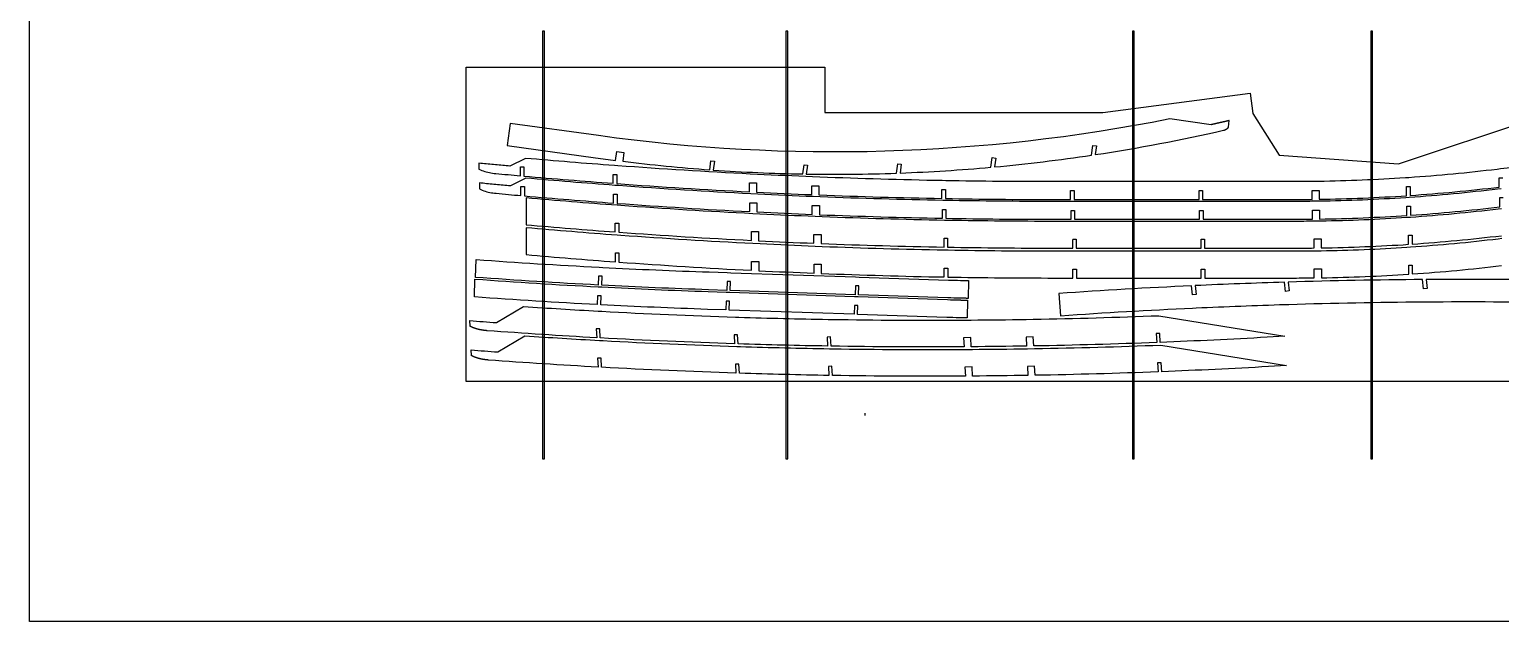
# Model space of a CAD drawing. Header units: inches. Extents: x -1514 to 1282, y -2074 to 286.
# Drawn here: x -1244 to -1079, y -1681.8 to -1615.4 of the extents above; entities that cross this region are included whole.
import ezdxf

# ---------------------------------------------------------------- set-up
doc = ezdxf.new("R2010")
doc.units = ezdxf.units.IN
doc.header["$LTSCALE"] = 0.1
doc.header["$MEASUREMENT"] = 0
doc.layers.add('pic', color=1, linetype='Continuous')

msp = doc.modelspace()

# ---------------------------------------------------------------- linework, layer by layer
at = {"color": 7, "linetype": 'Continuous', "lineweight": 25}
for points in [[(-1109.45021, -1625.63713), (-1109.45909, -1625.63919), (-1109.46811, -1625.6413), (-1109.47732, -1625.64344), (-1109.48667, -1625.64562), (-1109.49617, -1625.64783), (-1109.50583, -1625.65007), (-1109.51562, -1625.65235), (-1109.52555, -1625.65466), (-1109.53561, -1625.65699), (-1109.5458, -1625.65936), (-1109.55612, -1625.66176), (-1109.56656, -1625.66418), (-1109.57713, -1625.66663), (-1109.58782, -1625.66912), (-1109.59864, -1625.67163), (-1109.60957, -1625.67416), (-1109.62063, -1625.67673), (-1109.63181, -1625.67932), (-1109.6431, -1625.68193), (-1109.65451, -1625.68458), (-1109.66604, -1625.68725), (-1109.67768, -1625.68994), (-1109.68944, -1625.69266), (-1109.70131, -1625.69541), (-1109.7133, -1625.69818), (-1109.7254, -1625.70098), (-1109.73761, -1625.7038), (-1109.74993, -1625.70665), (-1109.76236, -1625.70952), (-1109.7749, -1625.71242), (-1109.78755, -1625.71534), (-1109.80031, -1625.71828), (-1109.81317, -1625.72125), (-1109.82615, -1625.72425), (-1109.83923, -1625.72726), (-1109.85242, -1625.7303), (-1109.86571, -1625.73337), (-1109.87911, -1625.73645), (-1109.89262, -1625.73956), (-1109.90623, -1625.7427), (-1109.91994, -1625.74585), (-1109.93376, -1625.74903), (-1109.94769, -1625.75223), (-1109.96171, -1625.75546), (-1109.97584, -1625.75871), (-1109.99008, -1625.76198), (-1110.00441, -1625.76527), (-1110.01885, -1625.76858), (-1110.03339, -1625.77192), (-1110.04803, -1625.77528), (-1110.06278, -1625.77866), (-1110.07762, -1625.78206), (-1110.09257, -1625.78549), (-1110.10761, -1625.78894), (-1110.12276, -1625.79241), (-1110.13801, -1625.7959), (-1110.15337, -1625.79941), (-1110.16882, -1625.80294), (-1110.18437, -1625.8065), (-1110.20002, -1625.81008), (-1110.21578, -1625.81368), (-1110.23163, -1625.8173), (-1110.24759, -1625.82094), (-1110.26364, -1625.82461), (-1110.2798, -1625.82829), (-1110.29606, -1625.832), (-1110.31241, -1625.83572), (-1110.32887, -1625.83947), (-1110.34542, -1625.84324), (-1110.36207, -1625.84704), (-1110.37883, -1625.85085), (-1110.39568, -1625.85468), (-1110.41264, -1625.85854), (-1110.42969, -1625.86241), (-1110.44684, -1625.86631), (-1110.4641, -1625.87023), (-1110.48145, -1625.87417), (-1110.49891, -1625.87813), (-1110.51646, -1625.88212), (-1110.53412, -1625.88612), (-1110.55187, -1625.89014), (-1110.56973, -1625.89419), (-1110.58769, -1625.89826), (-1110.60575, -1625.90234), (-1110.62391, -1625.90645), (-1110.64218, -1625.91058), (-1110.66054, -1625.91474), (-1110.67901, -1625.91891), (-1110.69758, -1625.9231), (-1110.71625, -1625.92732), (-1110.73502, -1625.93155), (-1110.75389, -1625.93581), (-1110.77287, -1625.94008), (-1110.79194, -1625.94438), (-1110.81111, -1625.9487), (-1110.83039, -1625.95304), (-1110.84976, -1625.95739), (-1110.86923, -1625.96177), (-1110.8888, -1625.96617), (-1110.90846, -1625.97059), (-1110.92822, -1625.97503), (-1110.94807, -1625.97948), (-1110.96802, -1625.98395), (-1110.98805, -1625.98845), (-1111.00817, -1625.99296), (-1111.02838, -1625.99748), (-1111.04868, -1626.00202), (-1111.06906, -1626.00658), (-1111.08952, -1626.01116), (-1111.11006, -1626.01575), (-1111.13069, -1626.02036), (-1111.15139, -1626.02498), (-1111.17217, -1626.02962), (-1111.19302, -1626.03427), (-1111.21395, -1626.03893), (-1111.23495, -1626.04361), (-1111.25602, -1626.0483), (-1111.27716, -1626.053), (-1111.29837, -1626.05772), (-1111.31964, -1626.06245), (-1111.34098, -1626.06719), (-1111.36239, -1626.07194), (-1111.38385, -1626.0767), (-1111.40538, -1626.08148), (-1111.43136, -1626.08724), (-1116.05238, -1625.44481, -0.083871569), (-1180.13554, -1627.31742), (-1190.04617, -1625.93961), (-1190.39041, -1628.4158), (-1180.47979, -1629.79361, 0.002917111), (-1178.22502, -1630.09367), (-1178.08581, -1629.09233), (-1177.29343, -1629.20249), (-1177.43113, -1630.19296, 0.012570778), (-1167.6767, -1631.14434), (-1167.5353, -1630.12725), (-1167.13911, -1630.18233), (-1167.27681, -1631.1728, 0.012883211), (-1157.24242, -1631.61725), (-1157.09805, -1630.57873), (-1156.70186, -1630.63381), (-1156.83956, -1631.62429, 0.012967589), (-1146.73002, -1631.52822), (-1146.58261, -1630.46785), (-1146.18642, -1630.52293), (-1146.32412, -1631.51341, 0.01309234), (-1136.13761, -1630.86362), (-1135.98707, -1629.78077), (-1135.59088, -1629.83585), (-1135.72857, -1630.82632, 0.014062872), (-1124.84399, -1629.51258), (-1124.69, -1628.40498), (-1124.29382, -1628.46006), (-1124.43151, -1629.45053, 0.018796359), (-1110.038, -1626.71268), (-1110.03316, -1626.71156), (-1110.02831, -1626.71041), (-1110.02348, -1626.70923), (-1110.01865, -1626.70803), (-1110.01382, -1626.7068), (-1110.009, -1626.70555), (-1110.00418, -1626.70427), (-1109.99936, -1626.70297), (-1109.99456, -1626.70164), (-1109.98975, -1626.70029), (-1109.98496, -1626.69891), (-1109.98017, -1626.69751), (-1109.97538, -1626.69608), (-1109.97061, -1626.69463), (-1109.96583, -1626.69316), (-1109.96107, -1626.69166), (-1109.95631, -1626.69013), (-1109.95156, -1626.68858), (-1109.94681, -1626.68701), (-1109.94208, -1626.68541), (-1109.93735, -1626.68379), (-1109.93263, -1626.68214), (-1109.92791, -1626.68047), (-1109.9232, -1626.67878), (-1109.91851, -1626.67706), (-1109.91382, -1626.67532), (-1109.90914, -1626.67355), (-1109.90446, -1626.67176), (-1109.8998, -1626.66995), (-1109.89515, -1626.66811), (-1109.8905, -1626.66625), (-1109.88587, -1626.66437), (-1109.88124, -1626.66246), (-1109.87662, -1626.66053), (-1109.87202, -1626.65858), (-1109.86742, -1626.6566), (-1109.86284, -1626.6546), (-1109.85826, -1626.65258), (-1109.8537, -1626.65053), (-1109.84914, -1626.64846), (-1109.8446, -1626.64637), (-1109.84007, -1626.64426), (-1109.83555, -1626.64212), (-1109.83104, -1626.63997), (-1109.82654, -1626.63778), (-1109.82206, -1626.63558), (-1109.81759, -1626.63336), (-1109.81313, -1626.63111), (-1109.80868, -1626.62884), (-1109.80425, -1626.62655), (-1109.79982, -1626.62423), (-1109.79541, -1626.62189), (-1109.79102, -1626.61954), (-1109.78664, -1626.61716), (-1109.78227, -1626.61476), (-1109.77791, -1626.61233), (-1109.77357, -1626.60989), (-1109.76924, -1626.60742), (-1109.76493, -1626.60493), (-1109.76063, -1626.60242), (-1109.75635, -1626.59989), (-1109.75208, -1626.59734), (-1109.74783, -1626.59477), (-1109.7436, -1626.59218), (-1109.73937, -1626.58957), (-1109.73516, -1626.58693), (-1109.73096, -1626.58427), (-1109.72677, -1626.58158), (-1109.72259, -1626.57888), (-1109.71843, -1626.57615), (-1109.71428, -1626.5734), (-1109.71014, -1626.57062), (-1109.70602, -1626.56783), (-1109.7019, -1626.56501), (-1109.6978, -1626.56217), (-1109.69372, -1626.55931), (-1109.68965, -1626.55643), (-1109.68559, -1626.55353), (-1109.68155, -1626.55061), (-1109.67752, -1626.54766), (-1109.6735, -1626.5447), (-1109.6695, -1626.54171), (-1109.66551, -1626.5387), (-1109.66154, -1626.53567), (-1109.65758, -1626.53263), (-1109.65364, -1626.52956), (-1109.64971, -1626.52647), (-1109.6458, -1626.52336), (-1109.6419, -1626.52023), (-1109.63802, -1626.51708), (-1109.63416, -1626.51392), (-1109.63031, -1626.51073), (-1109.62647, -1626.50752), (-1109.62266, -1626.50429), (-1109.61885, -1626.50105), (-1109.61507, -1626.49778), (-1109.6113, -1626.4945), (-1109.60755, -1626.4912), (-1109.60381, -1626.48788), (-1109.60009, -1626.48454), (-1109.59639, -1626.48118), (-1109.59271, -1626.4778), (-1109.58904, -1626.47441), (-1109.58539, -1626.47099), (-1109.58176, -1626.46756), (-1109.57815, -1626.46411), (-1109.57455, -1626.46065), (-1109.57098, -1626.45716), (-1109.56742, -1626.45366), (-1109.56388, -1626.45014), (-1109.56035, -1626.44661), (-1109.55685, -1626.44305), (-1109.55337, -1626.43948), (-1109.5499, -1626.4359), (-1109.54645, -1626.4323), (-1109.54303, -1626.42868), (-1109.53962, -1626.42504), (-1109.53623, -1626.42139), (-1109.53286, -1626.41772), (-1109.52951, -1626.41403), (-1109.52618, -1626.41033), (-1109.52288, -1626.40661), (-1109.51959, -1626.40288), (-1109.51632, -1626.39913), (-1109.51307, -1626.39537), (-1109.50985, -1626.39159), (-1109.50664, -1626.3878), (-1109.50346, -1626.38399), (-1109.39823, -1625.62711), (-1109.44441, -1625.63499)], [(-1067.39197, -1629.27989, -0.0151774), (-1078.96755, -1631.05375), (-1079.36344, -1631.10176, -0.012883211), (-1089.26085, -1632.03361), (-1089.65674, -1632.06021), (-1089.65674, -1632.06021, -0.012570778), (-1099.34879, -1632.45696), (-1100.14059, -1632.46783, -0.002917111), (-1102.39186, -1632.48096), (-1112.3978, -1632.48096), (-1112.7978, -1632.48096), (-1126.7978, -1632.48096), (-1127.1978, -1632.48096), (-1129.24225, -1632.48096, -0.004468698), (-1141.18899, -1632.37419), (-1141.58779, -1632.36694, -0.005145681), (-1155.33916, -1631.9713), (-1156.13678, -1631.93966, -0.0023172), (-1162.32574, -1631.66169), (-1163.12335, -1631.62169, -0.005560235), (-1177.96026, -1630.70312), (-1178.35906, -1630.67385, -0.003741465), (-1188.32923, -1629.86416), (-1190.07199, -1630.73554), (-1190.27731, -1630.71681), (-1190.48258, -1630.69801), (-1190.68781, -1630.67915), (-1190.893, -1630.66023), (-1191.09814, -1630.64126), (-1191.30324, -1630.62222), (-1191.5083, -1630.60312), (-1191.71332, -1630.58397), (-1191.91829, -1630.56475), (-1192.12323, -1630.54548), (-1192.32812, -1630.52614), (-1192.53298, -1630.50675), (-1192.7378, -1630.48729), (-1192.94258, -1630.46778), (-1193.14733, -1630.4482), (-1193.35204, -1630.42857), (-1193.55671, -1630.40887), (-1193.55671, -1631.06572), (-1193.39532, -1631.14705), (-1193.23156, -1631.21954), (-1193.06559, -1631.28375), (-1192.89756, -1631.34024), (-1192.72763, -1631.38958), (-1192.55594, -1631.43235), (-1192.38265, -1631.4691), (-1192.20791, -1631.50041), (-1192.03186, -1631.52685), (-1191.85467, -1631.54898), (-1191.67647, -1631.56737, 0.001037447), (-1188.90603, -1631.82071), (-1188.90603, -1630.82071), (-1188.50603, -1630.82071), (-1188.50603, -1631.85633, 0.003741465), (-1178.50603, -1632.66845), (-1178.50603, -1631.66845), (-1178.10603, -1631.66845), (-1178.10603, -1632.6978, 0.005560235), (-1163.22473, -1633.61912), (-1163.22473, -1632.61912), (-1162.42473, -1632.61912), (-1162.42473, -1633.65924, 0.0023172), (-1156.21725, -1633.93804), (-1156.21725, -1632.93804), (-1155.41725, -1632.93804), (-1155.41725, -1633.96978, 0.005145681), (-1141.62473, -1634.3666), (-1141.62473, -1633.3666), (-1141.22473, -1633.3666), (-1141.22473, -1634.37387, 0.004468698), (-1129.24225, -1634.48096), (-1127.1978, -1634.48096), (-1127.1978, -1633.48096), (-1126.7978, -1633.48096), (-1126.7978, -1634.48096), (-1112.7978, -1634.48096), (-1112.7978, -1633.48096), (-1112.3978, -1633.48096), (-1112.3978, -1634.48096), (-1102.39186, -1634.48096, 0.002917111), (-1100.11725, -1634.46769), (-1100.11725, -1633.45671), (-1099.31725, -1633.45671), (-1099.31725, -1634.45671, 0.012570778), (-1089.52473, -1634.05585), (-1089.52473, -1633.02898), (-1089.12473, -1633.02898), (-1089.12473, -1634.02898, 0.012883211), (-1079.12473, -1633.08746), (-1079.12473, -1632.03896), (-1078.72473, -1632.03896)], [(-1078.91826, -1633.27395), (-1079.31416, -1633.32195, -0.012883211), (-1089.21156, -1634.25381), (-1089.60746, -1634.2804), (-1089.60746, -1634.2804, -0.012570778), (-1099.29951, -1634.67716), (-1100.0913, -1634.68802, -0.002917111), (-1102.34257, -1634.70115), (-1112.34851, -1634.70115), (-1112.74851, -1634.70115), (-1126.74851, -1634.70115), (-1127.14851, -1634.70115), (-1129.19296, -1634.70115, -0.004468698), (-1141.1397, -1634.59438), (-1141.53851, -1634.58713, -0.005145681), (-1155.28988, -1634.1915), (-1156.08749, -1634.15985, -0.0023172), (-1162.27645, -1633.88189), (-1163.07407, -1633.84188, -0.005560235), (-1177.91097, -1632.92331), (-1178.30978, -1632.89405, -0.003741465), (-1188.27994, -1632.08436), (-1190.0227, -1632.95574), (-1190.22802, -1632.937), (-1190.4333, -1632.9182), (-1190.63853, -1632.89934), (-1190.84371, -1632.88043), (-1191.04885, -1632.86145), (-1191.25395, -1632.84241), (-1191.45901, -1632.82332), (-1191.66403, -1632.80416), (-1191.86901, -1632.78494), (-1192.07394, -1632.76567), (-1192.27884, -1632.74633), (-1192.4837, -1632.72694), (-1192.68852, -1632.70748), (-1192.8933, -1632.68797), (-1193.09804, -1632.6684), (-1193.30275, -1632.64876), (-1193.50743, -1632.62907), (-1193.50743, -1633.28591), (-1193.34603, -1633.36725), (-1193.18227, -1633.43973), (-1193.0163, -1633.50394), (-1192.84828, -1633.56043), (-1192.67834, -1633.60978), (-1192.50665, -1633.65254), (-1192.33336, -1633.6893), (-1192.15862, -1633.72061), (-1191.98257, -1633.74705), (-1191.80538, -1633.76917), (-1191.62719, -1633.78756, 0.001037447), (-1188.85674, -1634.04091), (-1188.85674, -1633.04091), (-1188.45674, -1633.04091), (-1188.45674, -1634.07653, 0.003741465), (-1178.45674, -1634.88864), (-1178.45674, -1633.88864), (-1178.05674, -1633.88864), (-1178.05674, -1634.91799, 0.005560235), (-1163.17545, -1635.83931), (-1163.17545, -1634.83931), (-1162.37545, -1634.83931), (-1162.37545, -1635.87944, 0.0023172), (-1156.16796, -1636.15823), (-1156.16796, -1635.15823), (-1155.36796, -1635.15823), (-1155.36796, -1636.18997, 0.005145681), (-1141.57545, -1636.58679), (-1141.57545, -1635.58679), (-1141.17545, -1635.58679), (-1141.17545, -1636.59406, 0.004468698), (-1129.19296, -1636.70115), (-1127.14851, -1636.70115), (-1127.14851, -1635.70115), (-1126.74851, -1635.70115), (-1126.74851, -1636.70115), (-1112.74851, -1636.70115), (-1112.74851, -1635.70115), (-1112.34851, -1635.70115), (-1112.34851, -1636.70115), (-1102.34257, -1636.70115, 0.002917111), (-1100.06796, -1636.68788), (-1100.06796, -1635.67691), (-1099.26796, -1635.67691), (-1099.26796, -1636.67691, 0.012570778), (-1089.47545, -1636.27604), (-1089.47545, -1635.24917), (-1089.07545, -1635.24917), (-1089.07545, -1636.24917, 0.012883211), (-1079.07545, -1635.30766), (-1079.07545, -1634.25915), (-1078.67545, -1634.25915)], [(-1078.85539, -1635.51751), (-1079.24923, -1635.56527, -0.012883211), (-1089.09534, -1636.4923), (-1089.48919, -1636.51876, -0.012570778), (-1099.131, -1636.91345), (-1099.91869, -1636.92426, -0.002917111), (-1102.15829, -1636.93732), (-1112.16423, -1636.93732), (-1112.56423, -1636.93732), (-1126.56423, -1636.93732), (-1126.96423, -1636.93732), (-1129.00869, -1636.93732, -0.004468698), (-1140.93755, -1636.83071), (-1141.33576, -1636.82347, -0.005145681), (-1155.06655, -1636.42843), (-1155.86298, -1636.39683, -0.0023172), (-1162.04268, -1636.11929), (-1162.8391, -1636.07934, -0.005560235), (-1177.6538, -1635.16214), (-1178.05202, -1635.13292, -0.003841201), (-1188.27247, -1634.30085), (-1188.27247, -1637.3127, 0.003741465), (-1178.27247, -1638.12481), (-1178.27247, -1637.12481), (-1177.87247, -1637.12481), (-1177.87247, -1638.15417, 0.005560235), (-1162.99117, -1639.07548), (-1162.99117, -1638.07548), (-1162.19117, -1638.07548), (-1162.19117, -1639.11561, 0.0023172), (-1155.98369, -1639.3944), (-1155.98369, -1638.3944), (-1155.18369, -1638.3944), (-1155.18369, -1639.42614, 0.005145681), (-1141.39117, -1639.82296), (-1141.39117, -1638.82296), (-1140.99117, -1638.82296), (-1140.99117, -1639.83023, 0.004468698), (-1129.00869, -1639.93732), (-1126.96423, -1639.93732), (-1126.96423, -1638.95732)], [(-1078.83962, -1638.87301), (-1079.23346, -1638.92077, -0.012883211), (-1089.07957, -1639.84779), (-1089.47341, -1639.87425, -0.012570778), (-1099.11523, -1640.26895), (-1099.90292, -1640.27975, -0.002917111), (-1102.14252, -1640.29282), (-1112.14846, -1640.29282), (-1112.54846, -1640.29282), (-1126.54846, -1640.29282), (-1126.94846, -1640.29282), (-1128.99291, -1640.29282, -0.004468698), (-1140.92178, -1640.18621), (-1141.31999, -1640.17897, -0.005145681), (-1155.05078, -1639.78392), (-1155.8472, -1639.75233, -0.0023172), (-1162.02691, -1639.47478), (-1162.82333, -1639.43484, -0.005560235), (-1177.63803, -1638.51764), (-1178.03624, -1638.48842, -0.003841201), (-1188.2567, -1637.65635), (-1188.2567, -1640.66819, 0.003741465), (-1178.2567, -1641.48031), (-1178.2567, -1640.48031), (-1177.8567, -1640.48031), (-1177.8567, -1641.50966, 0.005560235), (-1162.9754, -1642.43098), (-1162.9754, -1641.43098), (-1162.1754, -1641.43098), (-1162.1754, -1642.4711, 0.0023172), (-1155.96791, -1642.7499), (-1155.96791, -1641.7499), (-1155.16791, -1641.7499), (-1155.16791, -1642.78164, 0.005145681), (-1141.3754, -1643.17846), (-1141.3754, -1642.17846), (-1140.9754, -1642.17846), (-1140.9754, -1643.18573, 0.004468698), (-1128.99291, -1643.29282), (-1126.94846, -1643.29282), (-1126.94846, -1642.31282)], [(-1126.96423, -1638.93732), (-1126.56423, -1638.93732), (-1126.56423, -1639.93732), (-1112.56423, -1639.93732), (-1112.56423, -1638.93732), (-1112.16423, -1638.93732), (-1112.16423, -1639.93732), (-1102.15829, -1639.93732, 0.002917111), (-1099.88369, -1639.92405), (-1099.88369, -1638.91308), (-1099.08369, -1638.91308), (-1099.08369, -1639.91308, 0.012570778), (-1089.29117, -1639.51221), (-1089.29117, -1638.48534), (-1088.89117, -1638.48534), (-1088.89117, -1639.48534, 0.012883211), (-1078.89117, -1638.54383)], [(-1072.21395, -1643.52289, 0.005636798), (-1087.32891, -1643.46181), (-1087.20976, -1644.45468), (-1087.60716, -1644.50026), (-1087.73142, -1643.46484, 0.00562217), (-1102.80453, -1643.75242), (-1102.68538, -1644.7453), (-1103.08278, -1644.79088), (-1103.20593, -1643.76472, 0.003741465), (-1113.23145, -1644.14992), (-1113.1123, -1645.1428), (-1113.50945, -1645.19046), (-1113.6321, -1644.16844, 0.005560624), (-1128.5182, -1645.02691), (-1128.3208, -1647.51923, -0.005550973), (-1113.51593, -1646.66574), (-1113.11678, -1646.64729, -0.003741465), (-1103.12864, -1646.26352), (-1102.72874, -1646.25127, -0.00562217), (-1087.71184, -1645.96476), (-1087.31083, -1645.96174, -0.005636798), (-1072.25224, -1646.02259)], [(-1126.94846, -1642.29282), (-1126.54846, -1642.29282), (-1126.54846, -1643.29282), (-1112.54846, -1643.29282), (-1112.54846, -1642.29282), (-1112.14846, -1642.29282), (-1112.14846, -1643.29282), (-1102.14252, -1643.29282, 0.002917111), (-1099.86791, -1643.27955), (-1099.86791, -1642.26857), (-1099.06791, -1642.26857), (-1099.06791, -1643.26857, 0.012570778), (-1089.2754, -1642.86771), (-1089.2754, -1641.84084), (-1088.8754, -1641.84084), (-1088.8754, -1642.84084, 0.012883211), (-1078.8754, -1641.89932)], [(-1102.97417, -1653.1191), (-1105.01532, -1653.23531, -0.004468698), (-1116.98452, -1653.80946), (-1117.04177, -1652.80382), (-1117.44112, -1652.82655), (-1117.38428, -1653.82494, -0.005145681), (-1131.17706, -1654.21272), (-1131.2357, -1653.18265), (-1132.03441, -1653.22812), (-1131.97757, -1654.2265, -0.0023172), (-1138.19086, -1654.30098), (-1138.24998, -1653.26254), (-1139.04869, -1653.30801), (-1138.99185, -1654.3064, -0.005560235), (-1153.90146, -1654.23241), (-1153.95996, -1653.20472), (-1154.35932, -1653.22746), (-1154.30248, -1654.22584, -0.003741465), (-1164.33247, -1653.98343), (-1164.39134, -1652.94948), (-1164.79069, -1652.97222), (-1164.73385, -1653.9706, -0.00562217), (-1179.79545, -1653.31516), (-1179.85485, -1652.2719), (-1180.2542, -1652.29463), (-1180.19736, -1653.29302, -0.004588999), (-1192.4773, -1652.49971), (-1192.49281, -1652.49855), (-1192.50832, -1652.49735), (-1192.52383, -1652.49612), (-1192.53935, -1652.49486), (-1192.55486, -1652.49356), (-1192.57037, -1652.49222), (-1192.58589, -1652.49085), (-1192.60141, -1652.48945), (-1192.61692, -1652.48801), (-1192.63244, -1652.48654), (-1192.64796, -1652.48503), (-1192.66347, -1652.48348), (-1192.67899, -1652.4819), (-1192.69451, -1652.48028), (-1192.71002, -1652.47862), (-1192.72553, -1652.47693), (-1192.74104, -1652.4752), (-1192.75655, -1652.47343), (-1192.77206, -1652.47163), (-1192.78756, -1652.46979), (-1192.80307, -1652.46791), (-1192.81857, -1652.46599), (-1192.83406, -1652.46403), (-1192.84955, -1652.46204), (-1192.86504, -1652.46), (-1192.88053, -1652.45793), (-1192.89601, -1652.45582), (-1192.91149, -1652.45367), (-1192.92696, -1652.45148), (-1192.94243, -1652.44925), (-1192.95789, -1652.44698), (-1192.97335, -1652.44467), (-1192.9888, -1652.44232), (-1193.00425, -1652.43993), (-1193.01969, -1652.4375), (-1193.03513, -1652.43503), (-1193.05055, -1652.43252), (-1193.06598, -1652.42996), (-1193.08139, -1652.42737), (-1193.0968, -1652.42473), (-1193.1122, -1652.42205), (-1193.12759, -1652.41933), (-1193.14298, -1652.41657), (-1193.15835, -1652.41376), (-1193.17372, -1652.41091), (-1193.18908, -1652.40802), (-1193.20443, -1652.40509), (-1193.21977, -1652.40211), (-1193.23511, -1652.39909), (-1193.25043, -1652.39602), (-1193.26574, -1652.39291), (-1193.28104, -1652.38976), (-1193.29634, -1652.38656), (-1193.31162, -1652.38332), (-1193.32689, -1652.38004), (-1193.34215, -1652.3767), (-1193.3574, -1652.37333), (-1193.37264, -1652.36991), (-1193.38787, -1652.36644), (-1193.40308, -1652.36292), (-1193.41828, -1652.35937), (-1193.43347, -1652.35576), (-1193.44865, -1652.35211), (-1193.46381, -1652.34841), (-1193.47896, -1652.34466), (-1193.4941, -1652.34087), (-1193.50922, -1652.33703), (-1193.52433, -1652.33315), (-1193.53943, -1652.32921), (-1193.55451, -1652.32523), (-1193.56958, -1652.3212), (-1193.58463, -1652.31712), (-1193.59966, -1652.313), (-1193.61469, -1652.30882), (-1193.62969, -1652.3046), (-1193.64468, -1652.30033), (-1193.65966, -1652.296), (-1193.67461, -1652.29163), (-1193.68955, -1652.28721), (-1193.70448, -1652.28274), (-1193.71939, -1652.27822), (-1193.73428, -1652.27365), (-1193.74915, -1652.26903), (-1193.764, -1652.26436), (-1193.77884, -1652.25963), (-1193.79366, -1652.25486), (-1193.80846, -1652.25004), (-1193.82324, -1652.24516), (-1193.838, -1652.24023), (-1193.85274, -1652.23525), (-1193.86747, -1652.23022), (-1193.88217, -1652.22514), (-1193.89686, -1652.22), (-1193.91152, -1652.21481), (-1193.92616, -1652.20957), (-1193.94079, -1652.20428), (-1193.95539, -1652.19893), (-1193.96268, -1652.19623), (-1193.96632, -1652.19488), (-1193.96999, -1652.19352), (-1193.98468, -1652.18801), (-1193.99936, -1652.18244), (-1194.01402, -1652.1768), (-1194.02866, -1652.17111), (-1194.04328, -1652.16535), (-1194.05787, -1652.15952), (-1194.07244, -1652.15363), (-1194.08698, -1652.14767), (-1194.10149, -1652.14164), (-1194.11598, -1652.13554), (-1194.13044, -1652.12937), (-1194.14487, -1652.12313), (-1194.15926, -1652.11682), (-1194.17363, -1652.11043), (-1194.18796, -1652.10397), (-1194.20225, -1652.09743), (-1194.21651, -1652.09082), (-1194.23073, -1652.08413), (-1194.24491, -1652.07736), (-1194.25905, -1652.07051), (-1194.27315, -1652.06358), (-1194.28721, -1652.05657), (-1194.30122, -1652.04947), (-1194.31519, -1652.0423), (-1194.32911, -1652.03503), (-1194.33605, -1652.03137), (-1194.34299, -1652.02768), (-1194.3499, -1652.02398), (-1194.35681, -1652.02025), (-1194.36371, -1652.0165), (-1194.37059, -1652.01273), (-1194.37746, -1652.00893), (-1194.38431, -1652.00512), (-1194.39116, -1652.00128), (-1194.39799, -1651.99741), (-1194.43374, -1651.36951, 0.00112038), (-1191.44206, -1651.59277), (-1188.41134, -1649.78055, 0.003145024), (-1180.03144, -1650.29761), (-1179.63133, -1650.31965, 0.00562217), (-1164.63713, -1650.97216), (-1164.23755, -1650.98493, 0.003741465), (-1154.25244, -1651.22626), (-1153.85321, -1651.2328, 0.005560235), (-1139.01032, -1651.30645), (-1138.21292, -1651.30107, 0.0023172), (-1132.02743, -1651.22691), (-1131.2305, -1651.21319, 0.00530309), (-1117.07943, -1650.81534), (-1102.97417, -1653.1191)]]:
    msp.add_lwpolyline(points, format="xyb", dxfattribs=at)
at = {"color": 7, "linetype": 'Continuous'}
for points in [[(-1139.52977, -1643.56263), (-1139.49873, -1643.56344), (-1139.46768, -1643.56423), (-1139.43665, -1643.565), (-1139.40562, -1643.56574), (-1139.37461, -1643.56645), (-1139.34359, -1643.56714), (-1139.31259, -1643.5678), (-1139.28159, -1643.56844), (-1139.2506, -1643.56905), (-1139.21962, -1643.56964), (-1139.18864, -1643.5702), (-1139.15767, -1643.57073), (-1139.12671, -1643.57124), (-1139.09576, -1643.57172), (-1139.06481, -1643.57218), (-1139.03387, -1643.57261), (-1139.00294, -1643.57301), (-1138.97202, -1643.57339), (-1138.9411, -1643.57374), (-1138.9102, -1643.57406), (-1138.8793, -1643.57436), (-1138.8484, -1643.57463), (-1138.81752, -1643.57487), (-1138.78664, -1643.57509), (-1138.75577, -1643.57527), (-1138.72491, -1643.57543), (-1138.69406, -1643.57557), (-1138.66321, -1643.57567), (-1138.63237, -1643.57575), (-1138.69988, -1645.57556), (-1138.78017, -1645.57517), (-1138.86046, -1645.5746), (-1138.94075, -1645.57386), (-1139.02104, -1645.57294), (-1139.10133, -1645.57186), (-1139.18161, -1645.57061), (-1139.26189, -1645.5692), (-1139.34217, -1645.56762), (-1139.42244, -1645.56588), (-1139.50271, -1645.56398), (-1139.58298, -1645.56192, -0.001784594), (-1140.97391, -1645.51994), (-1150.97415, -1645.18236), (-1150.94041, -1644.18293), (-1151.34019, -1644.16943), (-1151.37392, -1645.16886), (-1165.36595, -1644.69653), (-1165.33222, -1643.6971), (-1165.73199, -1643.6836), (-1165.76573, -1644.68304), (-1167.80902, -1644.61406, -0.004468698), (-1179.78106, -1644.10276), (-1179.74733, -1643.10333), (-1180.1471, -1643.08984), (-1180.18059, -1644.082, -0.005145681), (-1193.95187, -1643.22008), (-1193.88434, -1641.21969, 0.005174911), (-1180.07621, -1642.08473), (-1179.67787, -1642.10543, 0.004468698), (-1167.74154, -1642.6152), (-1165.69825, -1642.68418), (-1165.29848, -1642.69767), (-1151.30645, -1643.17), (-1150.90668, -1643.1835), (-1140.90643, -1643.52108, 0.001784595)], [(-1139.6424, -1645.75814), (-1139.61136, -1645.75895), (-1139.58031, -1645.75974), (-1139.54928, -1645.76051), (-1139.51825, -1645.76125), (-1139.48724, -1645.76196), (-1139.45622, -1645.76265), (-1139.42522, -1645.76331), (-1139.39422, -1645.76395), (-1139.36323, -1645.76456), (-1139.33225, -1645.76515), (-1139.30127, -1645.76571), (-1139.2703, -1645.76624), (-1139.23934, -1645.76675), (-1139.20839, -1645.76723), (-1139.17744, -1645.76769), (-1139.1465, -1645.76812), (-1139.11557, -1645.76852), (-1139.08465, -1645.7689), (-1139.05373, -1645.76925), (-1139.02283, -1645.76957), (-1138.99193, -1645.76987), (-1138.96103, -1645.77014), (-1138.93015, -1645.77038), (-1138.89927, -1645.77059), (-1138.8684, -1645.77078), (-1138.83754, -1645.77094), (-1138.80669, -1645.77107), (-1138.77584, -1645.77118), (-1138.74501, -1645.77126), (-1138.81251, -1647.77107), (-1138.8928, -1647.77067), (-1138.97309, -1647.77011), (-1139.05338, -1647.76937), (-1139.13367, -1647.76845), (-1139.21396, -1647.76737), (-1139.29424, -1647.76612), (-1139.37452, -1647.76471), (-1139.4548, -1647.76313), (-1139.53507, -1647.76139), (-1139.61534, -1647.75949), (-1139.69561, -1647.75743, -0.001784594), (-1141.08654, -1647.71545), (-1151.08678, -1647.37787), (-1151.05304, -1646.37844), (-1151.45282, -1646.36494), (-1151.48655, -1647.36437), (-1165.47858, -1646.89204), (-1165.44485, -1645.89261), (-1165.84462, -1645.87911), (-1165.87836, -1646.87855), (-1167.92165, -1646.80957, -0.004468698), (-1179.89369, -1646.29827), (-1179.85996, -1645.29884), (-1180.25973, -1645.28535), (-1180.29322, -1646.27751, -0.005145681), (-1194.0645, -1645.41559), (-1193.99697, -1643.41519, 0.005174911), (-1180.18884, -1644.28024), (-1179.7905, -1644.30094, 0.004468698), (-1167.85417, -1644.81071), (-1165.81088, -1644.87968), (-1165.41111, -1644.89318), (-1151.41908, -1645.36551), (-1151.01931, -1645.37901), (-1141.01906, -1645.71659, 0.001784595)]]:
    msp.add_lwpolyline(points, format="xyb", close=True, dxfattribs=at)
at = {"color": 7, "linetype": 'Continuous', "lineweight": 25}
msp.add_lwpolyline([(-1117.29118, -1647.52091), (-1103.1615, -1649.82865), (-1105.16682, -1649.94282, -0.004468698), (-1117.13602, -1650.51697), (-1117.19327, -1649.51133), (-1117.59262, -1649.53407), (-1117.53578, -1650.53245, -0.005145681), (-1131.32856, -1650.92023), (-1131.3872, -1649.89016), (-1132.18591, -1649.93563), (-1132.12907, -1650.93401, -0.0023172), (-1138.34236, -1651.0085), (-1138.40148, -1649.97005), (-1139.20019, -1650.01553), (-1139.14335, -1651.01391, -0.005560235), (-1154.05296, -1650.93992), (-1154.11146, -1649.91223), (-1154.51082, -1649.93497), (-1154.45398, -1650.93335, -0.003741465), (-1164.48397, -1650.69094), (-1164.54284, -1649.657), (-1164.94219, -1649.67973), (-1164.88535, -1650.67811, -0.00562217), (-1179.94695, -1650.02267), (-1180.00635, -1648.97941), (-1180.4057, -1649.00215), (-1180.34886, -1650.00053, -0.004588999), (-1192.6288, -1649.20722), (-1192.64431, -1649.20606), (-1192.65982, -1649.20486), (-1192.67533, -1649.20363), (-1192.69085, -1649.20237), (-1192.70636, -1649.20107), (-1192.72187, -1649.19974), (-1192.73739, -1649.19837), (-1192.75291, -1649.19696), (-1192.76842, -1649.19552), (-1192.78394, -1649.19405), (-1192.79946, -1649.19254), (-1192.81497, -1649.19099), (-1192.83049, -1649.18941), (-1192.84601, -1649.18779), (-1192.86152, -1649.18613), (-1192.87703, -1649.18444), (-1192.89254, -1649.18271), (-1192.90805, -1649.18095), (-1192.92356, -1649.17914), (-1192.93906, -1649.1773), (-1192.95457, -1649.17542), (-1192.97007, -1649.1735), (-1192.98556, -1649.17155), (-1193.00105, -1649.16955), (-1193.01654, -1649.16752), (-1193.03203, -1649.16545), (-1193.04751, -1649.16333), (-1193.06299, -1649.16118), (-1193.07846, -1649.15899), (-1193.09393, -1649.15676), (-1193.10939, -1649.1545), (-1193.12485, -1649.15219), (-1193.1403, -1649.14984), (-1193.15575, -1649.14745), (-1193.17119, -1649.14502), (-1193.18663, -1649.14254), (-1193.20205, -1649.14003), (-1193.21748, -1649.13748), (-1193.23289, -1649.13488), (-1193.2483, -1649.13224), (-1193.2637, -1649.12957), (-1193.27909, -1649.12684), (-1193.29448, -1649.12408), (-1193.30985, -1649.12128), (-1193.32522, -1649.11843), (-1193.34058, -1649.11554), (-1193.35593, -1649.1126), (-1193.37127, -1649.10962), (-1193.38661, -1649.1066), (-1193.40193, -1649.10354), (-1193.41724, -1649.10043), (-1193.43254, -1649.09727), (-1193.44784, -1649.09408), (-1193.46312, -1649.09084), (-1193.47839, -1649.08755), (-1193.49365, -1649.08422), (-1193.5089, -1649.08084), (-1193.52414, -1649.07742), (-1193.53937, -1649.07395), (-1193.55458, -1649.07044), (-1193.56978, -1649.06688), (-1193.58497, -1649.06327), (-1193.60015, -1649.05962), (-1193.61531, -1649.05592), (-1193.63046, -1649.05218), (-1193.6456, -1649.04839), (-1193.66072, -1649.04455), (-1193.67583, -1649.04066), (-1193.69093, -1649.03673), (-1193.70601, -1649.03274), (-1193.72108, -1649.02871), (-1193.73613, -1649.02464), (-1193.75116, -1649.02051), (-1193.76619, -1649.01633), (-1193.78119, -1649.01211), (-1193.79618, -1649.00784), (-1193.81116, -1649.00352), (-1193.82611, -1648.99915), (-1193.84105, -1648.99472), (-1193.85598, -1648.99025), (-1193.87089, -1648.98573), (-1193.88578, -1648.98116), (-1193.90065, -1648.97654), (-1193.9155, -1648.97187), (-1193.93034, -1648.96715), (-1193.94516, -1648.96237), (-1193.95996, -1648.95755), (-1193.97474, -1648.95267), (-1193.9895, -1648.94774), (-1194.00424, -1648.94277), (-1194.01897, -1648.93773), (-1194.03367, -1648.93265), (-1194.04836, -1648.92751), (-1194.06302, -1648.92232), (-1194.07766, -1648.91708), (-1194.09229, -1648.91179), (-1194.10689, -1648.90644), (-1194.11418, -1648.90375), (-1194.11782, -1648.90239), (-1194.12149, -1648.90103), (-1194.13618, -1648.89552), (-1194.15086, -1648.88995), (-1194.16552, -1648.88432), (-1194.18016, -1648.87862), (-1194.19478, -1648.87286), (-1194.20937, -1648.86703), (-1194.22394, -1648.86114), (-1194.23848, -1648.85518), (-1194.25299, -1648.84915), (-1194.26748, -1648.84305), (-1194.28194, -1648.83688), (-1194.29637, -1648.83064), (-1194.31076, -1648.82433), (-1194.32513, -1648.81794), (-1194.33946, -1648.81148), (-1194.35375, -1648.80494), (-1194.36801, -1648.79833), (-1194.38223, -1648.79164), (-1194.39641, -1648.78487), (-1194.41055, -1648.77802), (-1194.42465, -1648.77109), (-1194.43871, -1648.76408), (-1194.45272, -1648.75699), (-1194.46669, -1648.74981), (-1194.48061, -1648.74255), (-1194.48755, -1648.73888), (-1194.49449, -1648.7352), (-1194.5014, -1648.73149), (-1194.50831, -1648.72776), (-1194.51521, -1648.72401), (-1194.52209, -1648.72024), (-1194.52896, -1648.71645), (-1194.53581, -1648.71263), (-1194.54266, -1648.70879), (-1194.54949, -1648.70493), (-1194.58524, -1648.07702, 0.00112038), (-1191.59356, -1648.30028), (-1188.56284, -1646.48806, 0.003145024), (-1180.18294, -1647.00512), (-1179.78283, -1647.02716, 0.00562217), (-1164.78863, -1647.67967), (-1164.38905, -1647.69244, 0.003741465), (-1154.40394, -1647.93377), (-1154.00471, -1647.94031, 0.005560235), (-1139.16182, -1648.01397), (-1138.36442, -1648.00858, 0.0023172), (-1132.17893, -1647.93443), (-1131.382, -1647.9207, 0.005280552)], format="xyb", close=True, dxfattribs=at)
at = {"layer": 'pic', "color": 1}
for p, q in [((-1154.77337, -1619.63277), (-1154.77337, -1624.72512)), ((-1123.57729, -1624.72512), (-1107.05263, -1622.56473)), ((-1107.05263, -1622.56473), (-1106.7551, -1624.84053)), ((-1154.77337, -1624.72512), (-1123.57729, -1624.72512)), ((-1106.7551, -1624.84053), (-1103.80948, -1629.50883)), ((-1090.44272, -1630.49729), (-1069.98799, -1623.64492)), ((-1103.80948, -1629.50883), (-1090.44272, -1630.49729))]:
    msp.add_line(p, q, dxfattribs=at)
at = {"layer": 'pic', "color": 3}
msp.add_line((-1150.25225, -1658.72396), (-1150.25225, -1658.47396), dxfattribs=at)
at = {"layer": 'pic'}
for points in [[(-1243.96896, -1321.38693), (-991.39904, -1321.38693), (-991.39904, -1681.84954), (-1243.96896, -1681.84954)], [(-1186.41626, -1663.58732), (-1186.21626, -1663.58732), (-1186.21626, -1615.58732), (-1186.41626, -1615.58732)], [(-1159.12444, -1663.58732), (-1158.92444, -1663.58732), (-1158.92444, -1615.58732), (-1159.12444, -1615.58732)], [(-1120.26829, -1663.58732), (-1120.06829, -1663.58732), (-1120.06829, -1615.58732), (-1120.26829, -1615.58732)], [(-1093.53155, -1663.58732), (-1093.33155, -1663.58732), (-1093.33155, -1615.58732), (-1093.53155, -1615.58732)]]:
    msp.add_lwpolyline(points, close=True, dxfattribs=at)
at = {"layer": 'pic', "color": 1}
msp.add_lwpolyline([(-1067.90368, -1654.90831), (-1195.00188, -1654.90831), (-1195.00188, -1619.63277), (-1154.77337, -1619.63277)], dxfattribs=at)

doc.saveas('drawing.dxf')
